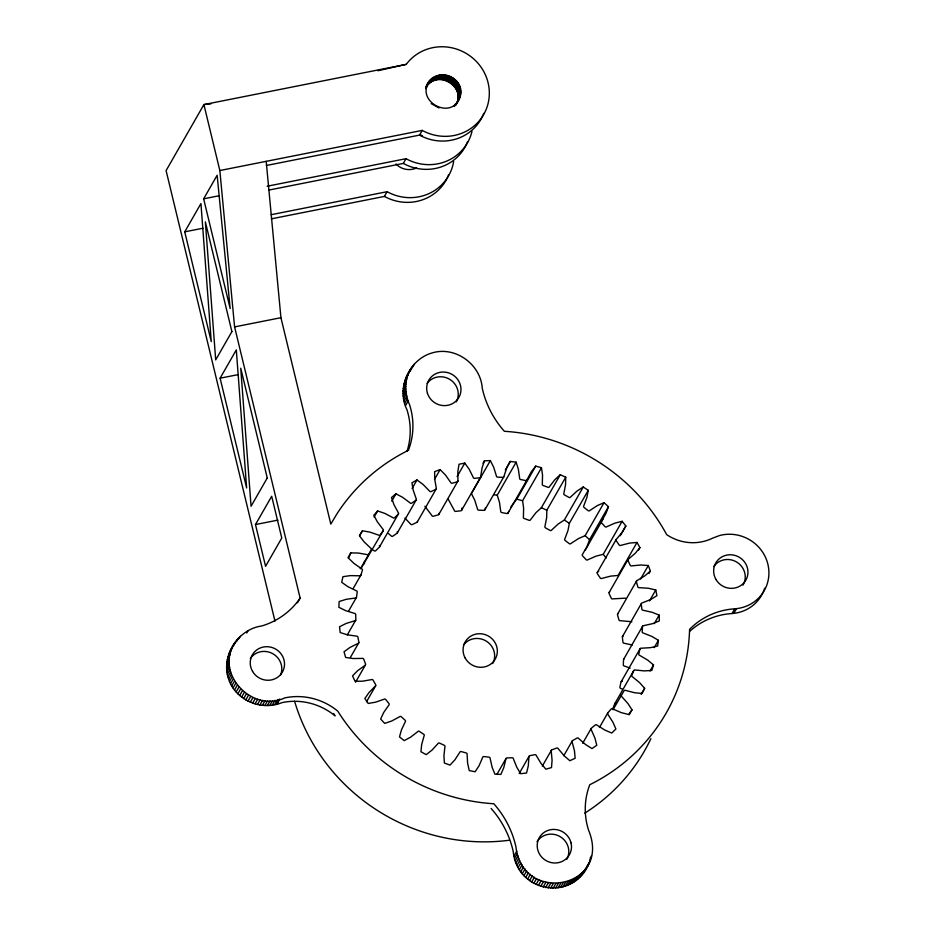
<?xml version="1.0" encoding="UTF-8"?>
<svg xmlns="http://www.w3.org/2000/svg" width="935" height="935" viewBox="0 0 935 935"><rect width="100%" height="100%" fill="white"/><g stroke="black" fill="none" stroke-linecap="round" stroke-linejoin="round"><path stroke-width="1.4" d="M333.608 713.499A192.481 184.651 29.8 0 0 335.069 715.859A61.336 58.835 29.8 0 0 282.008 702.629C260.807 711.5 233.633 699.485 227.906 676.741C221.759 654.453 238.717 629.08 261.636 626.006A75.349 72.276 29.8 0 0 300.135 598.108L234.591 326.899L219.842 170.532L203.912 104.58L406.257 64.351A46.212 44.331 29.8 0 1 468.388 54.803A46.212 44.331 29.8 0 1 483.068 115.554A46.212 44.331 29.8 0 1 422.223 130.397L219.842 170.532M407.087 451.102A72.124 69.19 29.8 0 0 406.924 409.635C396.066 388.142 409.436 358.947 432.566 352.799C455.59 346.043 480.707 364.498 482.25 388.2A96.363 92.448 29.8 0 0 504.362 431.292A192.481 184.651 29.8 0 1 666.702 534.656A45.406 43.559 29.8 0 0 712.669 538.128L719.553 535.533A38.499 36.932 29.8 0 1 767.88 564.214A38.499 36.932 29.8 0 1 737.201 608.556L730.469 609.211A72.124 69.19 29.8 0 0 689.586 629.36A192.481 184.651 29.8 0 1 589.775 784.722A72.124 69.19 29.8 0 0 588.547 830.116C612.378 887.502 522.77 905.594 515.933 846.841A96.363 92.448 29.8 0 0 493.82 803.761A192.481 184.651 29.8 0 1 337.769 711.149A61.336 58.835 29.8 0 0 284.707 697.907C251.971 713.685 213.344 672.16 235.573 641.796M461.878 508.044L461.82 509.493A1.239 1.192 29.8 0 1 460.756 510.802L455.731 511.387A1.239 1.192 29.8 0 1 454.305 510.37L448.239 499.22M266.195 161.346L280.932 317.701L330.815 524.103L336.74 514.157A192.481 184.651 29.8 0 1 408.396 450.319A72.124 69.19 29.8 0 0 409.635 404.925C404.808 394.009 404.002 380.861 410.114 370.237M455.497 105.573C468.026 87.165 435.885 68.115 425.717 87.902C432.204 64.118 469.043 76.588 459.237 98.946C449.688 120.51 415.058 100.15 429.586 81.357M483.033 463.269L484.435 460.826L490.349 460.604L493.703 467.29L496.38 475.915A1.239 1.192 29.8 0 0 497.63 477.13L502.703 477.353A1.239 1.192 29.8 0 0 503.977 476.231L506.782 467.839L510.229 461.446L516.132 462.171L518.364 469.253L519.615 478.136A1.239 1.192 29.8 0 0 520.655 479.526L525.657 480.543A1.239 1.192 29.8 0 0 527.095 479.643L531.255 471.848L535.732 466.121L541.482 467.745L542.534 475.05L542.312 483.968A1.239 1.192 29.8 0 0 543.118 485.499L547.922 487.275A1.239 1.192 29.8 0 0 549.5 486.621L554.911 479.632L560.287 474.711L565.722 477.212L565.57 484.54L563.899 493.259A1.239 1.192 29.8 0 0 564.436 494.884L568.912 497.385A1.239 1.192 29.8 0 0 570.595 496.988L577.105 490.98L583.253 486.995L588.244 490.314L586.888 497.478L583.802 505.765A1.239 1.192 29.8 0 0 584.071 507.448L588.103 510.603A1.239 1.192 29.8 0 0 589.833 510.487L597.29 505.613L604.045 502.668L608.451 506.7L605.938 513.525L601.509 521.169A1.239 1.192 29.8 0 0 601.497 522.864L604.992 526.604A1.239 1.192 29.8 0 0 606.721 526.744L614.926 523.133L622.114 521.309L625.831 525.961L622.219 532.26L616.562 539.063A1.239 1.192 29.8 0 0 616.282 540.734L619.134 544.941A1.239 1.192 29.8 0 0 620.828 545.362L629.571 543.106L637.004 542.452L639.926 547.594L635.309 553.216L628.577 559.001A1.239 1.192 29.8 0 0 628.028 560.591L630.167 565.172A1.239 1.192 29.8 0 0 631.779 565.85L640.826 565.009L648.317 565.523L650.374 571.04L644.87 575.82L637.238 580.448A1.239 1.192 29.8 0 0 636.431 581.921L637.799 586.748A1.239 1.192 29.8 0 0 639.295 587.671L648.411 588.267L655.762 589.962L656.908 595.688L650.655 599.522L642.322 602.853A1.239 1.192 29.8 0 0 641.27 604.174L641.854 609.129A1.239 1.192 29.8 0 0 643.175 610.263L652.127 612.285L659.152 615.101L659.35 620.91L652.513 623.68L643.689 625.644A1.239 1.192 29.8 0 0 642.438 626.766L642.193 631.721A1.239 1.192 29.8 0 0 643.327 633.053L651.882 636.443L658.404 640.3L657.644 646.027L650.398 647.674L641.317 648.212A1.239 1.192 29.8 0 0 639.891 649.124L638.839 653.951A1.239 1.192 29.8 0 0 639.75 655.435L647.686 660.098L653.518 664.914L651.824 670.418L644.367 670.898L635.262 669.998A1.239 1.192 29.8 0 0 633.696 670.664L614.786 703.681L612.951 708.251A1.239 1.192 29.8 0 0 613.115 709.443M588.244 490.314L569.345 523.319L567.989 530.484L564.892 538.77A1.239 1.192 29.8 0 0 565.161 540.465L569.205 543.621A1.239 1.192 29.8 0 0 570.923 543.492L578.391 538.618L585.135 535.673L604.045 502.668M485.37 507.834L485.066 509.248A1.239 1.192 29.8 0 1 483.804 510.358L478.72 510.148A1.239 1.192 29.8 0 1 477.469 508.921L474.793 500.295L471.45 493.61L490.349 460.604M353.231 588.454L360.933 575.002L362.383 570.292A1.239 1.192 29.8 0 0 361.6 568.749L354.049 563.489L348.615 558.242L350.754 552.901L358.245 553.017L367.268 554.63A1.239 1.192 29.8 0 0 368.893 554.081L371.113 549.687A1.239 1.192 29.8 0 0 370.576 548.05L363.949 541.704L359.414 535.697L362.418 530.799L369.839 532.097L378.535 535.089A1.239 1.192 29.8 0 0 380.229 534.808L383.151 530.846A1.239 1.192 29.8 0 0 382.894 529.152L377.354 521.87L373.825 515.279L377.611 510.942L384.776 513.373L392.91 517.674A1.239 1.192 29.8 0 0 394.652 517.674L398.193 514.238A1.239 1.192 29.8 0 0 398.216 512.544L393.904 504.526L391.496 497.502L395.961 493.844L402.669 497.35L410.044 502.855A1.239 1.192 29.8 0 0 411.762 503.123L415.853 500.318A1.239 1.192 29.8 0 0 416.145 498.647L413.188 490.104L411.938 482.834L416.975 479.947L423.064 484.447L429.481 491.004A1.239 1.192 29.8 0 0 431.152 491.541L435.663 489.426A1.239 1.192 29.8 0 0 436.236 487.836L434.693 478.989L434.646 471.649L440.128 469.615L445.422 474.98L450.717 482.437A1.239 1.192 29.8 0 0 452.283 483.22L457.121 481.852A1.239 1.192 29.8 0 0 457.94 480.38L457.858 471.462L459.027 464.251L464.788 463.106L469.171 469.218L473.215 477.353A1.239 1.192 29.8 0 0 474.641 478.369L479.655 477.785A1.239 1.192 29.8 0 0 480.719 476.476L482.098 467.71L484.435 460.826M608.451 506.7L589.553 539.717L587.028 546.531L582.598 554.174A1.239 1.192 29.8 0 0 582.598 555.881L586.081 559.609A1.239 1.192 29.8 0 0 587.823 559.761L596.027 556.15L603.215 554.326L622.114 521.309M508.722 511.316L508.196 512.649A1.239 1.192 29.8 0 1 506.747 513.549L501.744 512.544A1.239 1.192 29.8 0 1 500.704 511.141L499.465 502.259L497.233 495.176L516.132 462.171M633.696 670.664L631.861 675.234A1.239 1.192 29.8 0 0 632.516 676.835L639.633 682.667L644.636 688.3L642.053 693.443L634.573 692.73L625.679 690.427A1.239 1.192 29.8 0 0 624.019 690.836L613.044 709.7M491.12 808.471A96.363 92.448 29.8 0 1 513.233 851.551C517.184 894.304 576.696 902.03 590.09 860.422M184.733 231.833L200.943 203.549L211.263 341.614L184.733 231.833L202.988 228.222M203.643 198.828L217.142 175.254L230.174 308.597L203.643 198.828L219.094 195.766M220.111 378.196L236.31 349.9L246.641 487.976L220.111 378.196L238.367 374.584M427.564 85.214L430.264 80.503M425.799 88.544L427.143 86.184M428.3 84.419L431 79.697M429.095 83.659L431.795 78.949M429.936 82.958L432.636 78.248M430.825 82.327L433.524 77.605M431.748 81.742L434.448 77.021M432.718 81.216L435.418 76.506M433.723 80.761L436.423 76.051M434.763 80.375L437.463 75.653M435.815 80.048L438.515 75.338M436.902 79.802L439.602 75.08M438.001 79.615L440.701 74.905M439.111 79.51L441.811 74.8M440.233 79.475L442.933 74.753M441.355 79.51L444.055 74.788M442.477 79.615L445.177 74.893M443.587 79.791L446.287 75.069M444.686 80.036L447.397 75.326M445.773 80.352L448.473 75.641M446.837 80.737L449.536 76.027M447.877 81.193L450.576 76.471M448.893 81.707L451.593 76.986M271.325 218.848L384.414 196.42L387.113 191.698A46.212 44.331 29.8 0 0 453.65 161.51M268.754 190.097L403.312 163.403L406.012 158.693A46.212 44.331 29.8 0 0 471.988 131.356M266.358 165.495L419.523 135.107L422.223 130.397M449.864 82.28L452.563 77.57M450.799 82.923L453.498 78.213M451.699 83.624L454.398 78.902M452.54 84.372L455.24 79.65M453.335 85.167L456.046 80.457M454.083 86.02L456.783 81.298M454.772 86.908L457.472 82.198M455.403 87.843L458.103 83.121M455.964 88.813L458.664 84.092M456.467 89.807L459.167 85.097M456.899 90.835L459.599 86.125M457.273 91.887L459.973 87.177M457.566 92.962L460.265 88.241M457.788 94.038L460.487 89.328M457.94 95.136L460.639 90.414M458.021 96.235L460.721 91.513M458.021 97.334L460.721 92.612M457.963 98.432L460.663 93.71M457.823 99.507L460.523 94.797M454.024 106.52L455.368 104.159M457.601 100.583L460.3 95.861M454.807 105.76L456.163 103.399M457.32 101.634L460.02 96.913M456.97 102.663L459.669 97.953M456.046 104.638L459.237 98.946M255.477 524.558L271.688 496.263L281.774 538.011L265.575 566.306L255.477 524.558L277.952 520.105M230.407 650.667L234.264 643.829M229.379 652.864L232.09 648.142M237.011 639.856L232.873 646.517M228.514 655.119L231.214 650.398M236.567 641.562L238.589 638.021M227.801 657.434L230.501 652.712M238.939 638.652L240.283 636.291M227.252 659.794L229.952 655.073M226.854 662.19L229.554 657.469M226.621 664.61L229.332 659.9M226.562 667.052L229.262 662.331M246.793 632.96L248.149 630.599M226.656 669.495L229.356 664.773M226.913 671.926L229.613 667.216M227.322 674.345L230.033 669.635M227.906 676.741L230.606 672.031M228.643 679.102L231.342 674.38M229.531 681.416L232.231 676.695M230.571 683.66L233.271 678.95M406.328 377.109L411.353 368.156M405.381 379.329L408.081 374.619M407.415 374.947L412.721 366.169M412.206 367.817L414.228 364.276M404.586 381.62L407.286 376.899M403.955 383.958L406.655 379.248M231.763 685.858L234.463 681.136M403.488 386.342L406.187 381.62M403.172 388.75L405.872 384.028M233.084 687.961L235.784 683.251M403.02 391.181L405.72 386.459M403.032 393.623L405.732 388.902M234.556 689.995L237.256 685.285M403.207 396.066L405.907 391.344M403.546 398.485L406.246 393.775M236.146 691.935L238.846 687.213M404.049 400.905L406.748 396.183M237.852 693.758L240.552 689.048M404.703 403.277L407.403 398.567M405.509 405.615L408.221 400.893M239.687 695.488L242.387 690.766M241.627 697.089L244.327 692.379M297.435 602.818L300.135 598.108M243.661 698.574L246.361 693.863M245.776 699.929L248.476 695.208M247.985 701.145L250.685 696.435M250.264 702.22L252.964 697.51M252.602 703.155L255.302 698.433M254.998 703.926L257.698 699.216M257.429 704.558L260.129 699.847M259.883 705.037L262.583 700.315M262.373 705.341L265.072 700.631M359.613 535.685L362.418 530.799M347.96 557.798L350.754 552.901M264.862 705.504L267.562 700.783M374.117 517.055L377.611 510.942M267.352 705.493L270.063 700.783M269.841 705.329L272.541 700.619M272.295 705.002L274.995 700.292M274.726 704.522L277.426 699.812M391.765 501.172L395.961 493.844M276.561 704.032L279.273 699.322M277.111 703.891L279.81 699.17M360.501 568.76L368.893 554.081M360.232 568.316A1.239 1.192 29.8 0 0 361.331 567.825L383.151 530.846M412.078 488.502L416.975 479.947M379.61 546.73L398.52 513.724M348.615 611.046L356.317 597.594M397.352 532.868L416.262 499.851M434.518 479.386L440.128 469.615M347.317 634.853L355.721 620.185M417.244 522.046L436.142 489.028M350.438 657.363L358.841 642.696M457.086 476.558L464.788 463.106M438.749 514.554L457.963 481.011M355.534 682.234L365.34 665.124M461.726 510.101L480.637 477.095M366.543 701.694L375.648 685.799M505.321 470.001L510.229 461.446M484.879 509.832L503.79 476.815M507.915 513.198L526.814 480.193M513.046 503.918L516.821 499.126L535.732 466.121M560.287 474.711L541.377 507.717L536 512.637L530.589 519.638A1.239 1.192 29.8 0 1 529.011 520.281L524.208 518.504A1.239 1.192 29.8 0 1 523.401 516.973L523.623 508.056L522.572 500.763L541.482 467.745M583.253 486.995L564.354 520.012L558.207 523.986L551.685 530.005A1.239 1.192 29.8 0 1 550.014 530.402L545.537 527.901A1.239 1.192 29.8 0 1 544.988 526.265L546.671 517.558L546.823 510.229L565.722 477.212M585.228 550.166L603.426 518.376M597.255 572.547L616.165 539.53M620.232 535.743L625.831 525.961M496.882 774.437L505.987 758.542M637.004 542.452L618.093 575.457L610.66 576.124L601.93 578.379A1.239 1.192 29.8 0 1 600.223 577.959L597.371 573.739A1.239 1.192 29.8 0 1 597.652 572.08L598.704 571.086M609.199 592.404L628.098 559.399M638.523 550.049L639.926 547.594M519.17 773.561L528.976 756.438M617.79 613.769L636.7 580.764M640.615 578.975L648.317 565.523M648.972 573.494L650.374 571.04M542.347 766.081L551.44 750.186M622.453 636.571L641.352 603.554M649.463 600.96L655.762 589.962M563.805 755.667L572.208 740.999M623.715 659.187L642.614 626.181M514.086 855.876L516.786 851.154M514.577 858.283L517.277 853.562M515.243 860.656L517.943 855.946M582.68 743.29L591.084 728.622M516.05 862.993L518.75 858.283M654.255 623.657L659.152 615.101M621.261 681.592L640.159 648.574M517.02 865.284L519.72 860.562M518.13 867.505L520.83 862.783M599.452 727.477L607.855 712.809L611.093 709.092A1.239 1.192 29.8 0 1 612.822 708.952L621.261 712.622L628.577 714.492L631.99 709.852L627.946 703.541L621.833 696.692A1.239 1.192 29.8 0 1 621.436 695.032M519.392 869.655L522.092 864.933M520.783 871.724L523.483 867.014M522.314 873.711L525.014 868.989M654.196 647.639L658.404 640.3M523.974 875.592L526.674 870.871M525.739 877.369L528.439 872.659M527.62 879.04L530.32 874.318M529.607 880.583L532.307 875.861M650.012 671.026L653.518 664.914M531.688 881.997L534.388 877.287M629.185 714.749L631.99 709.852M641.129 694.413L644.636 688.3M533.862 883.283L536.561 878.573M536.106 884.428L538.805 879.718M538.408 885.433L541.108 880.723M540.781 886.298L543.48 881.576M543.188 886.999L545.888 882.278M545.643 887.549L548.342 882.827M548.109 887.946L550.808 883.224M550.598 888.18L553.298 883.458M553.099 888.25L555.799 883.54M555.589 888.168L558.288 883.446M558.055 887.923L560.755 883.201M560.497 887.514L563.197 882.804M562.905 886.964L565.605 882.243M565.266 886.251L567.966 881.53M567.557 885.387L570.256 880.665M569.789 884.37L572.489 879.648M571.951 883.213L574.651 878.503M574.008 881.915L576.708 877.205M575.983 880.49L578.683 875.779M577.853 878.935L580.553 874.225M590.172 858.155L591.516 855.805M579.606 877.264L582.306 872.554M589.529 860.492L590.885 858.143M581.243 875.476L583.943 870.765M582.75 873.594L585.45 868.872M586.455 867.364L589.155 862.654M584.118 871.607L588.057 864.805M689.89 631.172A72.124 69.19 29.8 0 1 727.769 613.921L732.035 613.512L734.735 608.802M733.823 613.337L736.523 608.627M510.744 507.378L512.357 504.853M410.021 370.879L411.529 368.998M416.636 167.903C409.869 171.187 401.057 169.551 396.008 163.952M377.915 70.733L406.257 64.351M267.165 186.229L406.012 158.693M271.162 214.699L387.113 191.698M234.591 326.899L280.932 317.701M210.948 103.855L203.912 104.58L166.091 170.602L274.983 621.167M732.035 613.512L734.501 613.267A38.499 36.932 29.8 0 0 764.631 588.208M625.538 598.166L612.881 598.856A1.239 1.192 29.8 0 1 611.256 598.178L609.117 593.596A1.239 1.192 29.8 0 1 609.667 592.007M493.692 494.744L497.233 495.176M631.885 621.752L620.396 620.688A1.239 1.192 29.8 0 1 618.9 619.765L617.521 614.926A1.239 1.192 29.8 0 1 618.327 613.453M516.821 499.126L522.572 500.763M431.187 103.61L439.041 107.946M632.235 644.998L624.276 643.28A1.239 1.192 29.8 0 1 622.944 642.146L622.371 637.179A1.239 1.192 29.8 0 1 623.411 635.87M422.48 135.762L420.376 134.921M630.167 668.104L624.428 666.059A1.239 1.192 29.8 0 1 623.294 664.738L623.528 659.783A1.239 1.192 29.8 0 1 624.171 658.778M622.207 689.06L620.84 688.44A1.239 1.192 29.8 0 1 619.928 686.968L620.98 682.141A1.239 1.192 29.8 0 1 622.418 681.229M541.377 507.717L546.823 510.229M564.354 520.012L569.345 523.319M372.761 549.85L374.012 550.692A1.239 1.192 29.8 0 0 375.741 550.68L379.283 547.255A1.239 1.192 29.8 0 0 379.306 545.549M388.469 533.558L391.134 535.872A1.239 1.192 29.8 0 0 392.864 536.141L396.943 533.324A1.239 1.192 29.8 0 0 397.246 531.664M404.925 518.142L410.582 524.021A1.239 1.192 29.8 0 0 412.242 524.547L416.753 522.431A1.239 1.192 29.8 0 0 417.442 521.461M585.135 535.673L589.553 539.717M424.864 506.221L431.818 515.442A1.239 1.192 29.8 0 0 433.384 516.225L438.211 514.858A1.239 1.192 29.8 0 0 439.041 513.397M603.215 554.326L606.184 558.043M250.358 658.439A17.321 16.62 29.8 0 1 272.681 653.635A17.321 16.62 29.8 0 1 280.547 675.093M537.041 841.629A17.321 16.62 29.8 0 1 553.812 834.347A17.321 16.62 29.8 0 1 568.048 846.549L568.34 847.624A17.321 16.62 29.8 0 1 566.82 859.3M448.742 81.006A46.212 44.331 29.8 0 1 451.336 82.549M713.791 566.528A17.321 16.62 29.8 0 1 737.084 562.297A17.321 16.62 29.8 0 1 742.998 585.123M467.582 141.629A46.212 44.331 29.8 0 1 403.312 163.403M650.889 738.673A192.481 184.651 29.8 0 1 584.737 813.158M509.481 840.214A192.481 184.651 29.8 0 1 294.595 701.273M427.131 383.35A17.321 16.62 29.8 0 1 444.382 377.179A17.321 16.62 29.8 0 1 457.799 390.234L458.021 391.321A17.321 16.62 29.8 0 1 456.28 401.91M483.781 113.334A46.212 44.331 29.8 0 1 419.523 135.107M463.515 645.033A17.321 16.62 29.8 0 1 486.481 641.246A17.321 16.62 29.8 0 1 492.675 663.593M607.855 712.809A1.239 1.192 29.8 0 0 607.972 714.504L612.916 722.182L615.896 729.019L611.747 733.028L604.793 730.048L597.009 725.128A1.239 1.192 29.8 0 0 595.279 724.987L591.458 728.12A1.239 1.192 29.8 0 0 591.294 729.814L594.941 738.112L596.775 745.288L592.007 748.573L585.591 744.552L578.672 738.498A1.239 1.192 29.8 0 0 576.965 738.101L572.652 740.578A1.239 1.192 29.8 0 0 572.22 742.203L574.487 750.922L575.13 758.262L569.859 760.728L564.144 755.772L558.265 748.748A1.239 1.192 29.8 0 0 556.641 748.082L551.954 749.835A1.239 1.192 29.8 0 0 551.253 751.366L552.071 760.284L551.51 767.577L545.865 769.178L541.014 763.416L536.328 755.597A1.239 1.192 29.8 0 0 534.832 754.697L529.888 755.667A1.239 1.192 29.8 0 0 528.941 757.058L528.287 765.94L526.534 773.011L520.666 773.689L516.798 767.284L513.42 758.869A1.239 1.192 29.8 0 0 512.088 757.747L507.015 757.934A1.239 1.192 29.8 0 0 505.847 759.15L503.755 767.752L500.844 774.414L494.919 774.168L492.126 767.261L490.15 758.484A1.239 1.192 29.8 0 0 489.005 757.163L483.944 756.555A1.239 1.192 29.8 0 0 482.589 757.56L479.094 765.683L475.12 771.761L469.265 770.58L467.629 763.369L467.114 754.44A1.239 1.192 29.8 0 0 466.191 752.967L461.271 751.576A1.239 1.192 29.8 0 0 459.751 752.348L454.948 759.769L450.004 765.111L444.394 763.03L443.938 755.69L444.896 746.855A1.239 1.192 29.8 0 0 444.218 745.265L439.567 743.115A1.239 1.192 29.8 0 0 437.931 743.641L431.947 750.174L426.173 754.638L420.937 751.717L421.685 744.447L424.081 735.915A1.239 1.192 29.8 0 0 423.672 734.255L419.406 731.415A1.239 1.192 29.8 0 0 417.7 731.673L410.687 737.131L404.212 740.613L399.502 736.92L401.442 729.908L405.217 721.913A1.239 1.192 29.8 0 0 405.089 720.219L401.302 716.759A1.239 1.192 29.8 0 0 399.572 716.748L391.718 721.002L384.717 723.398L380.65 719.038L383.724 712.458L388.785 705.212A1.239 1.192 29.8 0 0 388.925 703.517L385.746 699.532A1.239 1.192 29.8 0 0 384.028 699.251L375.531 702.197L368.191 703.447L364.86 698.527L368.998 692.554L375.204 686.232A1.239 1.192 29.8 0 0 375.625 684.595L373.112 680.189A1.239 1.192 29.8 0 0 371.452 679.64L362.535 681.194L355.055 681.264L352.542 675.912L357.626 670.699L364.837 665.475A1.239 1.192 29.8 0 0 365.515 663.943L363.75 659.222A1.239 1.192 29.8 0 0 362.196 658.415L353.079 658.532L345.634 657.434L344.033 651.788L349.935 647.464L357.941 643.479A1.239 1.192 29.8 0 0 358.865 642.076L357.895 637.167A1.239 1.192 29.8 0 0 356.48 636.127L347.411 634.818L340.2 632.563L339.534 626.777L346.102 623.47L354.704 620.805A1.239 1.192 29.8 0 0 355.849 619.578L355.686 614.611A1.239 1.192 29.8 0 0 354.447 613.372L345.669 610.66L338.879 607.306L339.16 601.521L346.219 599.312L355.207 598.049A1.239 1.192 29.8 0 0 356.551 597.021L357.193 592.124A1.239 1.192 29.8 0 0 356.177 590.71L347.902 586.677L341.707 582.318L342.935 576.685L350.309 575.621L359.426 575.796A1.239 1.192 29.8 0 0 360.933 575.002M363.984 562.169A1.239 1.192 29.8 0 1 364.241 563.852M614.786 703.681A1.239 1.192 29.8 0 1 615.721 702.933M448.671 174.635A46.212 44.331 29.8 0 1 384.414 196.42M231.892 331.609L215.693 359.905L205.361 221.84L231.892 331.609M267.258 477.972L251.059 506.267L240.739 368.203L267.258 477.972M571.04 842.903L570.747 841.839A17.321 16.62 29.8 0 0 550.376 829.742A17.321 16.62 29.8 0 0 537.45 848.442L537.672 849.518A17.321 16.62 29.8 0 0 558.335 862.678A17.321 16.62 29.8 0 0 571.04 842.903M427.435 393.214L427.131 392.139A17.321 16.62 29.8 0 1 439.836 372.364A17.321 16.62 29.8 0 1 460.499 385.524L460.733 386.611A17.321 16.62 29.8 0 1 447.795 405.299A17.321 16.62 29.8 0 1 427.435 393.214M715.988 579.513A17.321 16.62 29.8 0 0 745.698 580.401A17.321 16.62 29.8 0 0 730.714 554.771A17.321 16.62 29.8 0 0 715.988 579.513M465.127 657.971A17.321 16.62 29.8 0 0 494.814 659.818A17.321 16.62 29.8 0 0 480.683 633.755A17.321 16.62 29.8 0 0 465.127 657.971M252.567 671.423A17.321 16.62 29.8 0 0 282.265 672.323A17.321 16.62 29.8 0 0 267.281 646.693A17.321 16.62 29.8 0 0 252.567 671.423"/></g></svg>
